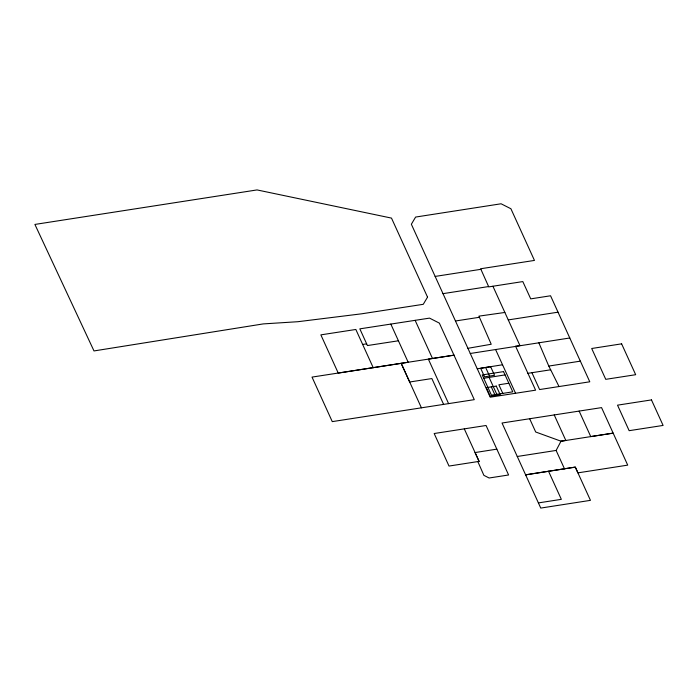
<?xml version="1.0" encoding="UTF-8"?>
<svg xmlns="http://www.w3.org/2000/svg" width="698" height="698" viewBox="0 0 698 698"><rect width="100%" height="100%" fill="white"/><g stroke="black" fill="none" stroke-linecap="round" stroke-linejoin="round"><path stroke-width="1.05" d="M564.481 468.794L525.603 474.832L575.3 467.11L590.456 500.353L540.749 508.074L502.028 423.014L601.554 407.615L627.711 465.13L577.927 472.86L575.3 467.11L564.481 468.794L556.123 450.463L561.009 441.197L565.825 440.455L554.221 414.935M580.343 361.18L550.556 295.778L530.733 298.866L522.811 281.582L488.757 286.887L480.652 268.756L534.459 260.424L510.91 208.754L501.085 203.781L415.607 217.061L411.358 224.241L467.922 348.311L491.218 344.254L478.924 316.142L504.863 312.46M569.795 337.989L470.269 353.485L467.922 348.311M502.56 364.775L477.249 368.806L470.269 353.485M483.731 378.264L505.047 374.896M453.979 355.186L428.354 359.121L448.596 403.619L474.282 399.657L439.356 323.122L429.532 318.122L359.836 328.854L367.436 345.554L398.418 340.79M515.578 346.304L519.975 345.623L492.919 286.241M508.842 383.228L498.878 384.781L502.804 393.393M408.199 362.227L312.023 377.095L332.265 421.618L448.596 403.619M435.142 276.425L480.887 269.315M442.994 293.657L488.617 286.555M455.462 320.993L479.439 317.276M508.249 319.92L558.016 312.181M362.663 344.454L366.659 343.835M373.212 367.68L355.84 329.473L320.862 334.866L338.251 373.09L453.997 355.151M538.708 342.482L548.785 366.066L580.361 361.145L589.784 381.797L539.598 389.554L531.911 372.671M496.863 449.137L475.05 452.557L479.09 461.413L477.842 461.614L483.88 475.338L489.115 477.999L508.598 474.98L486.07 425.492L434.182 433.519L449.006 466.055L479.107 461.378L464.292 428.869M560.991 441.232L613.141 433.135L590.752 436.582L579.139 411.078M517.244 456.492L556.14 450.428M538.402 502.909L561.34 499.34L548.541 471.263M527.889 373.325L550.678 369.792L559.028 386.561M561.009 441.197L535.698 432.001L529.66 418.739M548.803 366.022L550.652 369.827M515.604 346.269L535.602 390.173L490.232 397.188L477.266 368.771M495.563 349.48L515.56 393.279M485.642 367.471L489.568 376.074M489.115 377.417L496.819 394.318M491.287 386.875L495.214 395.478M415.136 320.338L432.507 358.51M443.605 404.404L431.853 378.56L409.682 381.998L401.176 363.309L421.418 407.833M390.828 324.081L408.182 362.271M427.542 297.13L423.258 304.311L361.704 313.803L297.889 321.708L263.259 323.907L93.994 350.937L34.9 224.433L257.047 189.926L391.491 218.099L427.542 297.13M490.624 366.694L480.652 368.247L484.587 376.85L494.55 375.297L490.624 366.694M503.546 371.615L482.213 374.939L491.436 395.164L512.768 391.84L503.546 371.615M496.269 386.099L486.305 387.652L490.232 396.255L500.204 394.71L496.269 386.099M621.621 343.844L591.703 348.494L605.751 379.337L635.677 374.704L621.621 343.844M651.47 399.91L617.521 405.163L629.151 430.683L663.1 425.431L651.47 399.91"/></g></svg>
